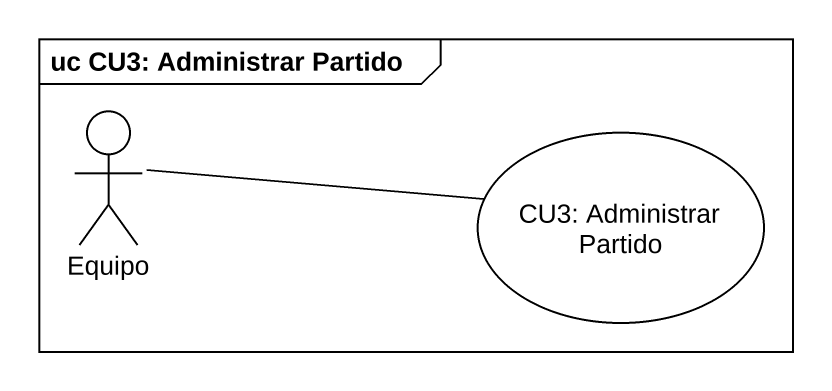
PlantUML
@startuml
mainframe uc CU3: Administrar Partido
actor Equipo
usecase "CU3: Administrar Partido" as CU3_Administrar_Partido
CU3_Administrar_Partido -left- Equipo
@enduml
